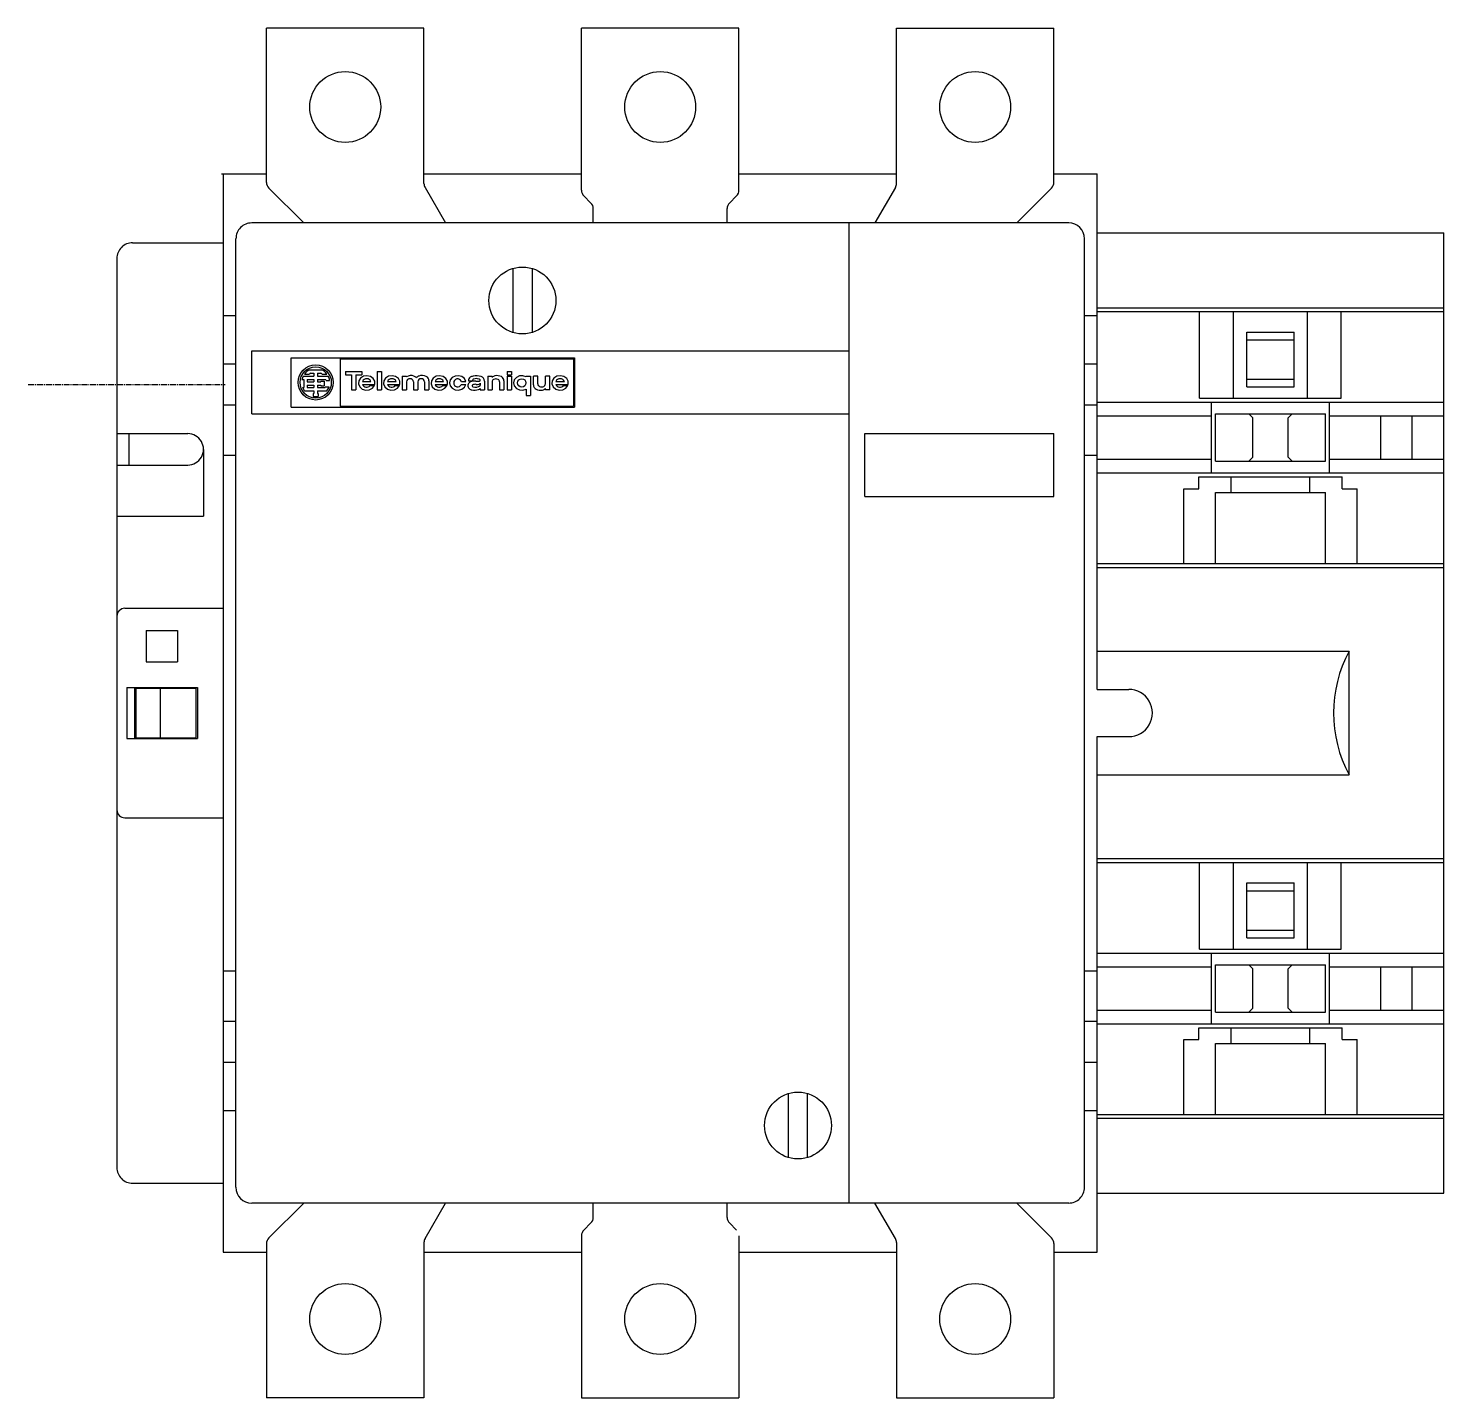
# Model space of a CAD drawing. Extents: x 0 to 180, y 0 to 174.
import ezdxf

# ---------------------------------------------------------------- set-up
doc = ezdxf.new("R2010")
doc.units = 0
doc.linetypes.add('AXES2', pattern=[1.125, 0.75, -0.125, 0.125, -0.125])
doc.layers.add('ALPHA', color=255, linetype='CONTINUOUS')
doc.layers.add('AXE', color=80, linetype='AXES2')

# ---------------------------------------------------------------- blocks, each defined once
blk = doc.blocks.new('LC1F185')
at = {"layer": 'ALPHA'}
for p, q in [((-74.001694, 67.414192), (-74.001694, 86.999977)), ((-54.001694, 86.999977), (-74.001694, 86.999977)), ((-54.001694, 67.267921), (-54.001694, 86.999977)), ((-34.001694, 66.414192), (-34.001694, 86.999977)), ((-14.001694, 86.999977), (-34.001694, 86.999977)), ((-14.001694, 66.414192), (-14.001694, 86.999977)), ((5.998306, 67.267921), (5.998306, 86.999977)), ((5.998306, 86.999977), (25.998306, 86.999977)), ((25.998306, 67.414192), (25.998306, 86.999977)), ((-79.701691, 68.499977), (-74.001694, 68.499977)), ((-79.501694, 68.499977), (-79.501694, -68.500023)), ((-54.001694, 68.499977), (-34.001694, 68.499977)), ((-14.001694, 68.499977), (5.998306, 68.499977)), ((25.998306, 68.499977), (31.498245, 68.499977)), ((31.498245, 2.999977), (31.498245, 68.499977)), ((-73.708802, 66.707077), (-69.271241, 62.269516)), ((-53.867712, 66.767921), (-51.270556, 62.269516)), ((5.864328, 66.767921), (3.267172, 62.269516)), ((25.705417, 66.707085), (21.267845, 62.269516)), ((-32.794591, 64.792869), (-33.708803, 65.707077)), ((-14.294592, 65.707077), (-15.208805, 64.792869)), ((-32.501694, 62.269562), (-32.501694, 64.085762)), ((-15.501694, 62.269562), (-15.501694, 64.085762)), ((27.8759, 62.269562), (-75.879288, 62.269562)), ((0, -62.269562), (0, 62.269562)), ((-91.001694, 59.749977), (-79.501694, 59.749977)), ((-77.879288, -60.269562), (-77.879288, 60.269562)), ((29.8759, -60.269562), (29.8759, 60.269562)), ((31.498245, 60.999977), (75.498245, 60.999977)), ((75.498245, -61.000023), (75.498245, 60.999977)), ((-93.001694, 57.749977), (-93.001694, -57.750023)), ((-42.7267, 56.486), (-42.7267, 48.346748)), ((-40.276688, 56.486), (-40.276688, 48.346748)), ((-79.501694, 50.499977), (-77.879288, 50.499977)), ((29.8759, 50.499977), (31.498245, 50.499977)), ((31.498245, 51.499977), (75.498245, 51.499977)), ((31.498245, 50.999977), (75.498245, 50.999977)), ((44.498245, 39.999977), (44.498245, 50.999977)), ((48.798294, 39.999977), (48.798294, 50.999977)), ((58.198196, 39.999977), (58.198196, 50.999977)), ((62.498245, 39.999977), (62.498245, 50.999977)), ((50.498245, 48.399971), (56.498245, 48.399971)), ((50.498245, 41.4394), (50.498245, 48.399971)), ((50.498245, 47.419685), (56.498245, 47.419685)), ((56.498245, 41.4394), (56.498245, 48.399971)), ((-75.879288, 46.000015), (0, 46.000015)), ((-75.879288, 38.000015), (-75.879288, 46.000015)), ((-70.879288, 45.123855), (-34.879288, 45.123855)), ((-70.879288, 38.876022), (-70.879288, 45.123855)), ((-64.631439, 45.008575), (-34.994568, 45.008575)), ((-64.631439, 45.008575), (-64.631439, 38.991302)), ((-34.994568, 45.008575), (-34.994568, 38.991302)), ((-34.879288, 45.123855), (-34.879288, 38.876022)), ((-79.501694, 44.349983), (-77.879288, 44.349983)), ((-68.533493, 43.606521), (-66.977234, 43.606521)), ((-68.423325, 43.160248), (-67.978455, 43.160248)), ((-67.978455, 43.160248), (-67.978455, 42.803223)), ((-67.532273, 43.160248), (-67.532273, 42.803223)), ((-67.532273, 43.160248), (-67.087387, 43.160248)), ((-63.951309, 43.371689), (-61.885437, 43.371689)), ((-63.951309, 43.371689), (-63.951309, 42.952515)), ((-61.885437, 43.371689), (-61.885437, 42.952515)), ((-59.96167, 43.371689), (-59.96167, 41.066238)), ((-59.96167, 43.371689), (-59.407807, 43.371689)), ((-59.407807, 43.371689), (-59.407807, 41.066238)), ((-43.44159, 43.412109), (-43.44159, 42.985443)), ((-43.44159, 43.412109), (-42.887589, 43.412109)), ((-42.887589, 43.412109), (-42.887589, 42.985443)), ((29.8759, 44.349983), (31.498245, 44.349983)), ((-69.50438, 42.356964), (-69.272644, 42.356964)), ((-69.427475, 41.375168), (-69.272644, 41.375168)), ((-69.349549, 42.803223), (-67.978455, 42.803223)), ((-69.272644, 42.356964), (-69.272644, 41.375168)), ((-69.183441, 43.070999), (-68.558686, 43.070999)), ((-68.826462, 42.356964), (-68.826462, 42.089188)), ((-68.826462, 42.356964), (-67.978455, 42.356964)), ((-68.826462, 42.089188), (-67.978455, 42.089188)), ((-68.826462, 41.642929), (-67.978455, 41.642929)), ((-68.826462, 41.642929), (-68.826462, 41.375168)), ((-68.826462, 41.375168), (-67.978455, 41.375168)), ((-67.978455, 42.356964), (-67.978455, 42.089188)), ((-67.978455, 41.642929), (-67.978455, 41.375168)), ((-67.532273, 42.803223), (-66.161179, 42.803223)), ((-67.532273, 42.356964), (-66.464981, 42.356964)), ((-67.532273, 42.356964), (-67.532273, 42.089188)), ((-67.532273, 42.089188), (-67.085923, 42.089188)), ((-67.532273, 41.642929), (-67.532273, 41.375168)), ((-67.532273, 41.642929), (-67.085923, 41.642929)), ((-67.532273, 41.375168), (-66.571183, 41.375168)), ((-67.085923, 42.178436), (-67.085923, 42.089188)), ((-67.085923, 42.178436), (-66.684265, 42.178436)), ((-67.085923, 41.642929), (-67.085923, 41.55368)), ((-67.085923, 41.55368), (-66.684265, 41.55368)), ((-66.952042, 43.070999), (-66.327286, 43.070999)), ((-66.684265, 42.178436), (-66.684265, 41.55368)), ((-66.52826, 41.464416), (-66.052475, 41.464416)), ((-66.443589, 42.2677), (-65.990525, 42.2677)), ((-63.951309, 42.952515), (-63.195298, 42.952515)), ((-63.195298, 42.952515), (-63.195298, 41.066238)), ((-62.641449, 42.952515), (-62.641449, 41.066238)), ((-62.641449, 42.952515), (-61.885437, 42.952515)), ((-61.815415, 42.136627), (-60.742707, 42.136627)), ((-61.815415, 41.747391), (-60.247452, 41.747391)), ((-60.839981, 41.597687), (-60.300186, 41.597687)), ((-58.626602, 42.136627), (-57.554047, 42.136627)), ((-58.626602, 41.747391), (-57.058777, 41.747391)), ((-57.651306, 41.597687), (-57.111512, 41.597687)), ((-56.772995, 42.817779), (-56.772995, 41.066238)), ((-56.772995, 42.817779), (-56.218979, 42.817779)), ((-56.218979, 42.817779), (-56.218979, 42.709808)), ((-56.218979, 42.087891), (-56.218979, 41.066238)), ((-55.350769, 42.087891), (-55.350769, 41.066238)), ((-54.796768, 42.087891), (-54.796768, 41.066238)), ((-53.928559, 42.087891), (-53.928559, 41.066238)), ((-53.374558, 42.208649), (-53.374558, 41.066238)), ((-52.593491, 42.136627), (-51.520783, 42.136627)), ((-52.593491, 41.747391), (-51.025528, 41.747391)), ((-51.61821, 41.597687), (-51.078263, 41.597687)), ((-49.252625, 42.139603), (-48.690857, 42.139603)), ((-49.252625, 41.7444), (-48.690857, 41.7444)), ((-48.351898, 42.218964), (-47.865418, 42.218964)), ((-46.869919, 41.89476), (-46.869919, 41.607086)), ((-46.315903, 42.174789), (-46.315903, 41.066238)), ((-45.911759, 42.817779), (-45.911759, 41.066238)), ((-45.911759, 42.817779), (-45.357758, 42.817779)), ((-45.357758, 42.817779), (-45.357758, 42.643921)), ((-45.357758, 42.062134), (-45.357758, 41.066238)), ((-44.39975, 42.062134), (-44.39975, 41.066238)), ((-43.845734, 42.202652), (-43.845734, 41.058426)), ((-43.44159, 42.985443), (-42.887589, 42.985443)), ((-43.44159, 42.817779), (-43.44159, 41.066238)), ((-43.44159, 42.817779), (-42.887589, 42.817779)), ((-42.887589, 42.817779), (-42.887589, 41.066238)), ((-41.040268, 42.817779), (-41.040268, 42.728775)), ((-41.040268, 42.817779), (-40.48642, 42.817779)), ((-40.48642, 42.817779), (-40.48642, 40.326691)), ((-40.097199, 41.681343), (-40.097199, 42.817772)), ((-39.543198, 42.817757), (-40.097199, 42.817757)), ((-39.543198, 41.821861), (-39.543198, 42.817772)), ((-38.585188, 41.821861), (-38.585187, 42.817772)), ((-38.031186, 42.817757), (-38.585187, 42.817757)), ((-38.031187, 41.066215), (-38.031186, 42.817757)), ((-37.250138, 42.136627), (-36.177429, 42.136627)), ((-37.250138, 41.747391), (-35.682175, 41.747391)), ((-36.274704, 41.597687), (-35.734909, 41.597687)), ((50.498245, 42.419685), (56.498245, 42.419685)), ((50.498245, 41.4394), (56.498245, 41.4394)), ((-69.183441, 40.928894), (-67.978455, 40.928894)), ((-68.06781, 40.616501), (-67.978455, 40.616501)), ((-68.06781, 40.616501), (-68.06781, 40.214844)), ((-68.06781, 40.214844), (-67.442917, 40.214844)), ((-67.978455, 40.928894), (-67.978455, 40.616501)), ((-67.532273, 40.928894), (-66.327286, 40.928894)), ((-67.532273, 40.928894), (-67.532273, 40.616501)), ((-67.532273, 40.616501), (-67.442917, 40.616501)), ((-67.442917, 40.616501), (-67.442917, 40.214844)), ((-63.195298, 41.066238), (-62.641449, 41.066238)), ((-59.96167, 41.066238), (-59.407807, 41.066238)), ((-56.772995, 41.066238), (-56.218979, 41.066238)), ((-55.350769, 41.066238), (-54.796768, 41.066238)), ((-53.928559, 41.066238), (-53.374558, 41.066238)), ((-46.869919, 41.242447), (-46.869919, 41.066238)), ((-46.869919, 41.066238), (-46.315903, 41.066238)), ((-45.911759, 41.066238), (-45.357758, 41.066238)), ((-44.39975, 41.066238), (-43.845734, 41.066238)), ((-43.44159, 41.066238), (-42.887589, 41.066238)), ((-41.040268, 41.155228), (-41.040268, 40.326691)), ((-41.040268, 40.326691), (-40.48642, 40.326691)), ((-38.585188, 41.066215), (-38.585188, 41.240089)), ((-38.031187, 41.066215), (-38.585188, 41.066215)), ((44.498245, 39.999977), (62.498245, 39.999977)), ((-79.501694, 39.149971), (-77.879288, 39.149971)), ((-75.879288, 38.000015), (0, 38.000015)), ((-70.879288, 38.876022), (-34.879288, 38.876022)), ((-64.631439, 38.991302), (-34.994568, 38.991302)), ((29.8759, 39.149971), (31.498245, 39.149971)), ((31.498245, 39.499977), (75.498245, 39.499977)), ((31.498245, 37.767937), (45.998245, 37.767937)), ((45.998245, 30.499977), (45.998245, 39.499977)), ((46.498245, 31.997841), (46.498245, 37.997902)), ((46.498245, 37.997902), (60.498245, 37.997902)), ((51.248306, 37.499969), (50.748306, 37.997894)), ((55.748291, 37.499992), (56.248291, 37.997909)), ((60.498245, 31.997841), (60.498245, 37.997902)), ((60.998245, 30.499977), (60.998245, 39.499977)), ((60.998245, 37.767937), (75.498245, 37.767937)), ((67.498245, 32.232017), (67.498245, 37.767937)), ((71.498245, 32.232017), (71.498245, 37.767937)), ((51.248245, 32.499962), (51.248245, 37.499992)), ((55.748245, 32.499946), (55.748245, 37.499992)), ((-93.001694, 35.499977), (-84.001694, 35.499977)), ((-91.501694, 35.499977), (-91.501694, 31.499977)), ((1.998306, 27.500015), (1.998306, 35.500015)), ((1.998306, 35.500015), (25.998306, 35.500015)), ((25.998306, 27.500015), (25.998306, 35.500015)), ((-82.001694, 33.499977), (-82.001694, 24.999977)), ((-79.501694, 32.749977), (-77.879288, 32.749977)), ((29.8759, 32.749977), (31.498245, 32.749977)), ((50.74617, 31.997833), (51.248291, 32.499954)), ((56.248314, 31.997856), (55.748314, 32.499969)), ((-93.001694, 31.499977), (-84.001694, 31.499977)), ((31.498245, 32.232017), (45.998245, 32.232017)), ((46.498245, 31.997841), (60.498245, 31.997841)), ((60.998245, 32.232017), (75.498245, 32.232017)), ((31.498245, 30.499977), (75.498245, 30.499977)), ((44.398147, 29.999977), (62.598343, 29.999977)), ((44.398147, 28.499977), (44.398147, 29.999977)), ((48.498245, 27.999977), (48.498245, 29.999977)), ((58.498245, 27.999977), (58.498245, 29.999977)), ((62.598343, 28.499977), (62.598343, 29.999977)), ((1.998306, 27.500015), (25.998306, 27.500015)), ((42.498245, 28.499977), (44.398147, 28.499977)), ((42.498245, 18.999977), (42.498245, 28.499977)), ((46.498245, 27.999977), (60.498245, 27.999977)), ((46.498245, 18.999977), (46.498245, 27.999977)), ((60.498245, 18.999977), (60.498245, 27.999977)), ((62.598343, 28.499977), (64.498245, 28.499977)), ((64.498245, 18.999977), (64.498245, 28.499977)), ((-93.001694, 24.999977), (-82.001694, 24.999977)), ((31.498245, 18.999977), (75.498245, 18.999977)), ((31.498245, 18.499977), (75.498245, 18.499977)), ((-92.001694, 13.29998), (-79.501694, 13.29998)), ((-89.301697, 10.499977), (-85.301697, 10.499977)), ((-89.301697, 10.499977), (-89.301697, 6.499977)), ((-85.301697, 10.499977), (-85.301697, 6.499977)), ((31.498245, 7.849983), (63.498245, 7.849983)), ((63.498245, -7.850029), (63.498245, 7.849983)), ((-89.301697, 6.499977), (-85.301697, 6.499977)), ((-91.751694, 3.249977), (-82.751694, 3.249977)), ((-91.751694, 3.249977), (-91.751694, -3.250023)), ((-90.751694, 3.249977), (-90.751694, -3.250023)), ((-90.551697, 3.149971), (-82.951691, 3.149971)), ((-90.551697, -3.150017), (-90.551697, 3.149971)), ((-87.451691, -3.150017), (-87.451691, 3.149971)), ((-82.951691, -3.150017), (-82.951691, 3.149971)), ((-82.751694, 3.249977), (-82.751694, -3.250023)), ((31.498245, 2.999977), (35.498245, 2.999977)), ((-91.751694, -3.250023), (-82.751694, -3.250023)), ((-90.551697, -3.150017), (-82.951691, -3.150017)), ((31.498245, -3.000023), (35.498245, -3.000023)), ((31.498245, -68.500023), (31.498245, -3.000023)), ((31.498245, -7.850029), (63.498245, -7.850029)), ((-92.001694, -13.300026), (-79.501694, -13.300026)), ((31.498245, -18.500023), (75.498245, -18.500023)), ((31.498245, -19.000023), (75.498245, -19.000023)), ((44.498245, -30.000023), (44.498245, -19.000023)), ((48.798294, -30.000023), (48.798294, -19.000023)), ((58.198196, -30.000023), (58.198196, -19.000023)), ((62.498245, -30.000023), (62.498245, -19.000023)), ((50.498245, -21.600029), (56.498245, -21.600029)), ((50.498245, -28.5606), (50.498245, -21.600029)), ((50.498245, -22.580315), (56.498245, -22.580315)), ((56.498245, -28.5606), (56.498245, -21.600029)), ((50.498245, -27.580315), (56.498245, -27.580315)), ((50.498245, -28.5606), (56.498245, -28.5606)), ((31.498245, -30.500023), (75.498245, -30.500023)), ((44.498245, -30.000023), (62.498245, -30.000023)), ((45.998245, -39.500023), (45.998245, -30.500023)), ((60.998245, -39.500023), (60.998245, -30.500023)), ((31.498245, -32.232063), (45.998245, -32.232063)), ((46.498245, -38.002159), (46.498245, -32.002098)), ((46.498245, -32.002098), (60.498245, -32.002098)), ((51.248321, -32.500028), (50.748321, -32.002105)), ((55.748283, -32.500006), (56.248291, -32.002084)), ((60.498245, -38.002159), (60.498245, -32.002098)), ((60.998245, -32.232063), (75.498245, -32.232063)), ((67.498245, -37.767983), (67.498245, -32.232063)), ((71.498245, -37.767983), (71.498245, -32.232063)), ((-79.501694, -32.750023), (-77.879288, -32.750023)), ((29.8759, -32.750023), (31.498245, -32.750023)), ((51.248245, -37.500038), (51.248245, -32.500008)), ((55.748245, -37.500054), (55.748245, -32.500008)), ((50.746162, -38.002154), (51.248283, -37.500038)), ((56.248306, -38.002154), (55.748306, -37.500044)), ((-79.501694, -39.150023), (-77.879288, -39.150023)), ((29.8759, -39.150023), (31.498245, -39.150023)), ((31.498245, -37.767983), (45.998245, -37.767983)), ((31.498245, -39.500023), (75.498245, -39.500023)), ((46.498245, -38.002159), (60.498245, -38.002159)), ((60.998245, -37.767983), (75.498245, -37.767983)), ((44.398147, -40.000023), (62.598343, -40.000023)), ((44.398147, -41.500023), (44.398147, -40.000023)), ((48.498245, -42.000023), (48.498245, -40.000023)), ((58.498245, -42.000023), (58.498245, -40.000023)), ((62.598343, -41.500023), (62.598343, -40.000023)), ((42.498245, -41.500023), (44.398147, -41.500023)), ((42.498245, -51.000023), (42.498245, -41.500023)), ((46.498245, -42.000023), (60.498245, -42.000023)), ((46.498245, -51.000023), (46.498245, -42.000023)), ((60.498245, -51.000023), (60.498245, -42.000023)), ((62.598343, -41.500023), (64.498245, -41.500023)), ((64.498245, -51.000023), (64.498245, -41.500023)), ((-79.501694, -44.350023), (-77.879288, -44.350023)), ((29.8759, -44.350023), (31.498245, -44.350023)), ((-7.7267, -56.486046), (-7.7267, -48.346796)), ((-5.276688, -56.486046), (-5.276688, -48.346796)), ((-79.501694, -50.500023), (-77.879288, -50.500023)), ((29.8759, -50.500023), (31.498245, -50.500023)), ((31.498245, -51.000023), (75.498245, -51.000023)), ((31.498245, -51.500023), (75.498245, -51.500023)), ((-91.001694, -59.750023), (-79.501694, -59.750023)), ((31.498245, -61.000023), (75.498245, -61.000023)), ((27.8759, -62.269562), (-75.879288, -62.269562)), ((-73.708802, -66.707123), (-69.271241, -62.269562)), ((-53.867712, -66.767967), (-51.270556, -62.269562)), ((-32.501694, -64.085808), (-32.501694, -62.269562)), ((-15.501694, -64.085808), (-15.501694, -62.269562)), ((5.864328, -66.767967), (3.267172, -62.269562)), ((25.705417, -66.707134), (21.267845, -62.269562)), ((-34.001694, -66.414238), (-34.001694, -87.000023)), ((-33.708793, -65.707131), (-32.79458, -64.792917)), ((-15.208797, -64.792919), (-14.294584, -65.707134)), ((-14.001694, -66.414238), (-14.001694, -87.000023)), ((-74.001694, -67.414238), (-74.001694, -87.000023)), ((-54.001694, -67.267967), (-54.001694, -87.000023)), ((5.998306, -67.267967), (5.998306, -87.000023)), ((25.998306, -67.414238), (25.998306, -87.000023)), ((-79.501694, -68.500023), (-74.001694, -68.500023)), ((-54.001694, -68.500023), (-34.001694, -68.500023)), ((-14.001694, -68.500023), (5.998306, -68.500023)), ((25.998306, -68.500023), (31.498245, -68.500023)), ((-54.001694, -87.000023), (-74.001694, -87.000023)), ((-34.001694, -87.000023), (-14.001694, -87.000023)), ((5.998306, -87.000023), (25.998306, -87.000023))]:
    blk.add_line(p, q, dxfattribs=at)
for points in [[(-60.247413, 41.747383), (-60.249848, 42.146196), (-60.445392, 42.506694), (-60.797351, 42.761234), (-61.239686, 42.862053), (-61.689395, 42.790234), (-62.062097, 42.559254), (-62.287858, 42.212452), (-62.324316, 41.814904), (-62.164629, 41.441203), (-61.838763, 41.161473), (-61.407861, 41.0282), (-60.952778, 41.066392), (-60.558906, 41.268883), (-60.300151, 41.597677)], [(-60.74266, 42.13662), (-60.828617, 42.273646), (-60.954531, 42.38125), (-61.109231, 42.449883), (-61.278992, 42.473458), (-61.448753, 42.449883), (-61.603452, 42.38125), (-61.729367, 42.273646), (-61.815324, 42.13662)], [(-61.815324, 41.747383), (-61.743811, 41.627758), (-61.641593, 41.528892), (-61.51542, 41.457316), (-61.37363, 41.417757), (-61.225588, 41.41283), (-61.081074, 41.44286), (-60.949634, 41.505863), (-60.839951, 41.597677)], [(-57.058687, 41.747586), (-57.061222, 42.146385), (-57.256842, 42.506835), (-57.608843, 42.761308), (-58.051181, 42.862059), (-58.500862, 42.790182), (-58.873514, 42.559166), (-59.099218, 42.212353), (-59.135627, 41.814815), (-58.975908, 41.441141), (-58.65003, 41.161441), (-58.219135, 41.028194), (-57.764071, 41.066401), (-57.370219, 41.268893), (-57.111476, 41.597677)], [(-57.553985, 42.13662), (-57.639942, 42.273646), (-57.765856, 42.38125), (-57.920556, 42.449883), (-58.090317, 42.473458), (-58.260078, 42.449883), (-58.414778, 42.38125), (-58.540692, 42.273646), (-58.626649, 42.13662)], [(-58.626649, 41.747383), (-58.555136, 41.627758), (-58.452918, 41.528892), (-58.326746, 41.457316), (-58.184955, 41.417757), (-58.036913, 41.41283), (-57.892399, 41.44286), (-57.760959, 41.505863), (-57.651276, 41.597677)], [(-51.025591, 41.747586), (-51.028126, 42.146385), (-51.223746, 42.506835), (-51.575747, 42.761308), (-52.018085, 42.862059), (-52.467766, 42.790182), (-52.840418, 42.559166), (-53.066122, 42.212353), (-53.10253, 41.814815), (-52.942812, 41.441141), (-52.616934, 41.161441), (-52.186039, 41.028194), (-51.730975, 41.066401), (-51.337123, 41.268893), (-51.078379, 41.597677)], [(-51.520888, 42.13662), (-51.606846, 42.273646), (-51.73276, 42.38125), (-51.88746, 42.449883), (-52.057221, 42.473458), (-52.226981, 42.449883), (-52.381681, 42.38125), (-52.507595, 42.273646), (-52.593553, 42.13662)], [(-52.593553, 41.747383), (-52.52204, 41.627758), (-52.419821, 41.528892), (-52.293649, 41.457316), (-52.151859, 41.417757), (-52.003817, 41.41283), (-51.859302, 41.44286), (-51.727863, 41.505863), (-51.61818, 41.597677)], [(-48.690986, 42.139614), (-48.87163, 42.487552), (-49.1986, 42.741595), (-49.615622, 42.858019), (-50.050921, 42.816787), (-50.429577, 42.624995), (-50.686421, 42.315653), (-50.777246, 41.942001), (-50.68642, 41.568349), (-50.429577, 41.259007), (-50.05092, 41.067215), (-49.615621, 41.025983), (-49.1986, 41.142408), (-48.87163, 41.396451), (-48.690986, 41.744389)], [(-41.040324, 42.728777), (-41.454518, 42.855766), (-41.89127, 42.821393), (-42.273454, 42.631728), (-42.53358, 42.320263), (-42.625712, 41.942001), (-42.53358, 41.563739), (-42.273454, 41.252274), (-41.89127, 41.062609), (-41.454518, 41.028236), (-41.040324, 41.155225)], [(-35.682085, 41.747586), (-35.68462, 42.146385), (-35.88024, 42.506835), (-36.232241, 42.761308), (-36.674579, 42.862059), (-37.12426, 42.790182), (-37.496912, 42.559166), (-37.722616, 42.212353), (-37.759024, 41.814815), (-37.599306, 41.441141), (-37.273428, 41.161441), (-36.842533, 41.028194), (-36.387469, 41.066401), (-35.993617, 41.268893), (-35.734874, 41.597677)], [(-36.177383, 42.13662), (-36.26334, 42.273646), (-36.389254, 42.38125), (-36.543954, 42.449883), (-36.713715, 42.473458), (-36.883475, 42.449883), (-37.038175, 42.38125), (-37.164089, 42.273646), (-37.250047, 42.13662)], [(-37.250047, 41.747383), (-37.178534, 41.627758), (-37.076315, 41.528892), (-36.950143, 41.457316), (-36.808353, 41.417757), (-36.660311, 41.41283), (-36.515797, 41.44286), (-36.384357, 41.505863), (-36.274674, 41.597677)]]:
    blk.add_lwpolyline(points, dxfattribs=at)
for centre, radius in [((-64.001694, 76.999977), 4.5), ((-24.001694, 76.999977), 4.5), ((15.998306, 76.999977), 4.5), ((-41.501694, 52.416374), 4.25), ((-67.755356, 41.999939), 2.231371), ((-67.755356, 41.999939), 1.985919), ((-41.58226, 41.942001), 0.534451), ((-6.501694, -52.41642), 4.25), ((-64.001694, -77.000023), 4.5), ((-24.001694, -77.000023), 4.5), ((15.998306, -77.000023), 4.5)]:
    blk.add_circle(centre, radius, dxfattribs=at)
for centre, radius, start, end in [((-73.001694, 67.414192), 1, 179.999978, 224.999996), ((-53.001694, 67.267921), 1, 180.000032, 210.000026), ((4.998306, 67.267921), 1, 329.999989, 359.999983), ((24.998306, 67.414192), 1, 314.999992, 359.999983), ((-33.001694, 66.414192), 1, 180.000032, 224.999996), ((-33.501694, 64.085762), 1, 359.999955, 44.999974), ((-14.501694, 64.085762), 1, 135, 180.000019), ((-15.001694, 66.414192), 1, 314.999992, 359.999955), ((-75.879288, 60.269562), 2, 90.000003, 180.000005), ((27.8759, 60.269562), 2, 0.00000501, 90.000003), ((-91.001694, 57.749977), 2, 89.999982, 180.000019), ((-67.755356, 41.999939), 1.785097, 115.841975, 143.130111), ((-67.755356, 41.999939), 1.338822, 119.926483, 126.86989), ((-67.755356, 41.999939), 1.338822, 53.130085, 60.073535), ((-67.755356, 41.999939), 1.785097, 36.869897, 64.158043), ((-67.755356, 41.999939), 1.785097, 153.256276, 168.46301), ((-67.755356, 41.999939), 1.785097, 200.487321, 216.869885), ((-67.755356, 41.999939), 1.338822, 332.181852, 336.421815), ((-67.755356, 41.999939), 1.338822, 11.536958, 15.466014), ((-67.755356, 41.999939), 1.785097, 323.130102, 342.542402), ((-67.755356, 41.999939), 1.785097, 8.626922, 26.743691), ((-55.650193, 41.829727), 1.047943, 69.512638, 122.878382), ((-55.859665, 42.087891), 0.359295, 128.682676, 180.000019), ((-55.784806, 41.9944), 0.47906, 51.317783, 128.682567), ((-55.709961, 42.087891), 0.359295, 0, 51.317759), ((-55.545304, 42.110199), 0.748531, 39.954103, 69.512638), ((-54.482407, 42.245407), 0.598825, 108.12643, 144.765859), ((-54.437439, 42.087891), 0.359295, 128.682676, 180.000019), ((-54.272797, 41.605163), 1.272503, 63.612284, 108.126375), ((-54.362595, 41.9944), 0.47906, 51.317783, 128.682567), ((-54.287735, 42.087891), 0.359295, 0, 51.317759), ((-53.973374, 42.208649), 0.598825, 0, 63.612393), ((-49.721817, 41.942001), 0.509001, 22.844766, 337.15524), ((-47.902771, 41.597687), 0.523972, 121.643156, 226.388642), ((-47.827927, 42.218964), 0.523972, 123.565335, 180.000019), ((-47.824265, 41.470245), 0.673678, 102.15832, 121.643156), ((-47.579636, 41.844742), 0.97309, 101.469509, 123.565335), ((-47.618439, 40.51918), 1.646769, 83.312899, 102.239517), ((-47.738129, 41.582718), 0.145195, 120.410334, 254.119866), ((-47.685684, 42.218964), 0.179648, 134.09918, 180.000019), ((-47.622254, 41.385178), 0.374266, 93.88248, 120.410388), ((-47.550186, 42.07933), 0.374266, 109.639945, 134.180924), ((-47.49115, 42.451004), 1.047943, 254.119838, 306.360021), ((-47.356385, 40.744369), 2.095887, 72.842438, 101.469509), ((-47.348923, 41.51535), 0.97309, 70.423403, 109.639945), ((-47.535981, 40.115585), 1.646769, 84.72112, 93.88248), ((-47.244187, 43.716019), 1.571915, 263.312453, 278.890038), ((-47.289002, 42.79895), 1.047943, 264.710074, 285.826669), ((-47.173279, 42.009018), 0.449119, 55.411802, 70.423403), ((-47.064438, 42.006775), 0.224559, 285.826669, 330.073563), ((-47.036026, 42.384827), 0.224559, 278.851243, 298.677643), ((-46.982117, 42.286316), 0.11228, 298.677588, 55.411832), ((-46.914734, 42.174789), 0.598825, 0, 72.842438), ((-44.998581, 42.062134), 0.359295, 116.388063, 180.000019), ((-44.863816, 42.185898), 0.673678, 101.537319, 137.166591), ((-44.878754, 41.820755), 0.628766, 63.612338, 116.387953), ((-44.743988, 41.599182), 1.272503, 63.612284, 101.537155), ((-44.758927, 42.062134), 0.359295, 0, 63.612502), ((-44.44458, 42.202652), 0.598825, 0, 63.612393), ((-39.498383, 41.681351), 0.598825, 179.999964, 243.612357), ((-39.183884, 41.821869), 0.359295, 179.999964, 243.610062), ((-39.064194, 42.063263), 0.628766, 243.610253, 296.38789), ((-38.944382, 41.821869), 0.359295, 296.387999, 359.999955), ((-47.799362, 41.705948), 0.673678, 226.254729, 258.372478), ((-47.618439, 42.585739), 1.571915, 258.372478, 289.783206), ((-47.289002, 41.67009), 0.598825, 289.783206, 314.427021), ((-39.19896, 42.284836), 1.272503, 243.612221, 281.537092), ((-39.079148, 41.698105), 0.673678, 281.537256, 317.166528), ((-84.001694, 33.499977), 2, 270.000028, 90.000047), ((-92.001694, 12.29998), 1, 89.999982, 179.999909), ((77.904007, -0.000023), 16.405624, 151.41289, 208.587092), ((35.498245, -0.000023), 3, 269.999973, 90.000047), ((-92.001694, -12.300026), 1, 179.999964, 270.000001), ((-91.001694, -57.750023), 2, 179.999978, 270.000028), ((-75.879288, -60.269562), 2, 180.000005, 270.000001), ((27.8759, -60.269562), 2, 270.000001, 0.00001), ((-33.501694, -64.085808), 1, 315.000019, 0.000037), ((-14.501694, -64.085808), 1, 179.999964, 224.999982), ((-33.001694, -66.414238), 1, 135, 179.999964), ((-73.001694, -67.414238), 1, 135, 180.000019), ((-53.001694, -67.267967), 1, 149.99997, 179.999964), ((4.998306, -67.267967), 1, 0.00002049, 30.000018), ((24.998306, -67.414238), 1, 0.00000395, 45.000001)]:
    blk.add_arc(centre, radius, start, end, dxfattribs=at)
at = {"layer": 'AXE'}
blk.add_line((-104.251694, 41.749977), (-79.251694, 41.749977), dxfattribs=at)

msp = doc.modelspace()

# ---------------------------------------------------------------- block references
msp.add_blockref('LC1F185', (104.251694, 87.000023))

doc.saveas('drawing.dxf')
